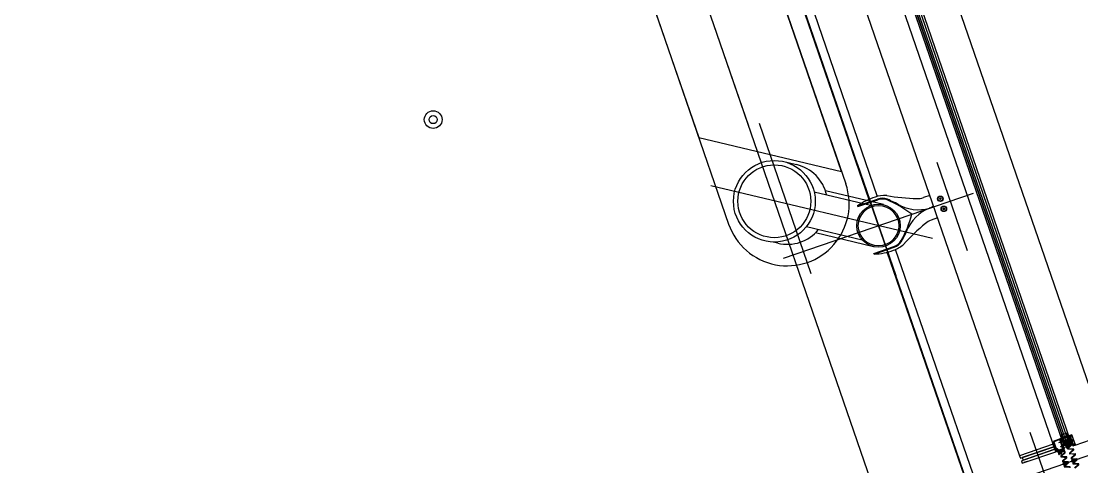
# Model space of a CAD drawing. Extents: x 809434 to 809707, y 818708 to 819364.
# Drawn here: x 809514.3 to 809520.29, y 819244.74 to 819247.26 of the extents above; entities that cross this region are included whole.
import ezdxf

# ---------------------------------------------------------------- set-up
doc = ezdxf.new("R2010")
doc.units = 0
for name, color, linetype in [('Default', 7, 'Continuous'), ('MAJ030__', 7, 'Continuous'), ('MAJ035__', 7, 'Continuous'), ('MAJ630_1', 7, 'Continuous'), ('MAJ630__', 7, 'Continuous'), ('MAJ640__', 7, 'Continuous'), ('MAJ640__1', 7, 'Continuous'), ('MMH292__', 7, 'Continuous'), ('MMH292_C', 7, 'Continuous'), ('MMH2941_', 7, 'Continuous'), ('MMH294_S', 7, 'Continuous')]:
    doc.layers.add(name, color=color, linetype=linetype)

# ---------------------------------------------------------------- blocks, each defined once
blk = doc.blocks.new('N10TC16')
at = {"layer": 'Default'}
for p, q in [((-0.005, 0), (0.021, 0)), ((0.0035, 0.0025), (0.0043, -0.0025)), ((0.0055, 0.0025), (0.0063, -0.0025)), ((0.0075, 0.0025), (0.0083, -0.0025)), ((0.0095, 0.0025), (0.0103, -0.0025)), ((0.0115, 0.0025), (0.0123, -0.0025)), ((0.0135, 0.0025), (0.0143, -0.0025))]:
    blk.add_line(p, q, dxfattribs=at)
blk.add_lwpolyline([(0.003, 0.0017), (0, 0.0049), (0, -0.0049), (0.003, -0.0017)], close=True, dxfattribs=at)
for points in [[(0, 0.0008), (0.0014, 0.0008), (0.0014, -0.0008), (0, -0.0008)], [(0.003, -0.0017), (0.0138, -0.0017), (0.016, 0), (0.0138, 0.0017), (0.003, 0.0017)]]:
    blk.add_lwpolyline(points, dxfattribs=at)
blk = doc.blocks.new('M06MC_P')
at = {"layer": 'Default'}
for p, q in [((-0.011, 0), (0.011, 0)), ((0, -0.011), (0, 0.011))]:
    blk.add_line(p, q, dxfattribs=at)
for points in [[(-0.00375, 0.00025), (-0.00375, -0.00025)], [(-0.00125, 0.00075), (-0.00325, 0.00075)], [(-0.00075, 0.00325), (-0.00075, 0.00125)], [(0.00025, 0.00375), (-0.00025, 0.00375)], [(0.00075, 0.00125), (0.00075, 0.00325)], [(0.00325, 0.00075), (0.00125, 0.00075)], [(0.00375, -0.00025), (0.00375, 0.00025)], [(-0.00325, -0.00075), (-0.00125, -0.00075)], [(-0.00075, -0.00125), (-0.00075, -0.00325)], [(-0.00025, -0.00375), (0.00025, -0.00375)], [(0.00075, -0.00325), (0.00075, -0.00125)], [(0.00125, -0.00075), (0.00325, -0.00075)]]:
    blk.add_lwpolyline(points, dxfattribs=at)
blk.add_circle((0, 0), 0.006, dxfattribs=at)
for centre, start, end in [((-0.00325, 0.00025), 90, 180), ((-0.00125, 0.00125), 270, 0), ((-0.00025, 0.00325), 90, 180), ((0.00025, 0.00325), 0, 90), ((0.00125, 0.00125), 180, 270), ((0.00325, 0.00025), 360, 90), ((-0.00325, -0.00025), 180, 270), ((-0.00125, -0.00125), 0, 90), ((-0.00025, -0.00325), 180, 270), ((0.00025, -0.00325), 270, 0), ((0.00125, -0.00125), 90, 180), ((0.00325, -0.00025), 270, 0)]:
    blk.add_arc(centre, 0.0005, start, end, dxfattribs=at)
blk = doc.blocks.new('M06MC16')
at = {"layer": 'Default'}
for p, q in [((-0.005, 0), (0.021, 0)), ((0.003, 0.0025), (0.016, 0.0025)), ((0.0155, -0.003), (0.0155, 0.003)), ((0.003, -0.0025), (0.016, -0.0025))]:
    blk.add_line(p, q, dxfattribs=at)
blk.add_lwpolyline([(0, -0.006), (0.003, -0.003), (0.003, 0.003), (0, 0.006)], close=True, dxfattribs=at)
for points in [[(0, 0.00075), (0.002, 0.00075), (0.002, -0.00075), (0, -0.00075)], [(0.003, -0.003), (0.0155, -0.003), (0.016, -0.0025), (0.016, 0.0025), (0.0155, 0.003), (0.003, 0.003)]]:
    blk.add_lwpolyline(points, dxfattribs=at)
blk = doc.blocks.new('N12TH32')
at = {"layer": 'Default'}
for p, q in [((-0.0089, 0), (0.037, 0)), ((0, 0.0028), (0.001, -0.0028)), ((0.0021, 0.0028), (0.0031, -0.0028)), ((0.0042, 0.0028), (0.0052, -0.0028)), ((0.0063, 0.0028), (0.0073, -0.0028)), ((0.0084, 0.0028), (0.0094, -0.0028)), ((0.0105, 0.0028), (0.0115, -0.0028)), ((0.0126, 0.0028), (0.0136, -0.0028)), ((0.0147, 0.0028), (0.0157, -0.0028)), ((0.0168, 0.0028), (0.0178, -0.0028)), ((0.0189, 0.0028), (0.0199, -0.0028)), ((0.021, 0.0028), (0.022, -0.0028)), ((0.0231, 0.0028), (0.0241, -0.0028)), ((0.0252, 0.0028), (0.0262, -0.0028)), ((0.0273, 0.0028), (0.0283, -0.0028)), ((0.0294, 0.0028), (0.0303, -0.0023))]:
    blk.add_line(p, q, dxfattribs=at)
blk.add_lwpolyline([(-0.0039, 0.0034), (-0.0034, 0.004), (0, 0.004), (0, -0.004), (-0.0034, -0.004), (-0.0039, -0.0034)], close=True, dxfattribs=at)
for points in [[(-0.0034, 0), (0, 0), (-0.0034, 0)], [(0, -0.002), (0.0293, -0.002), (0.032, 0), (0.0293, 0.0021), (0, 0.0021)]]:
    blk.add_lwpolyline(points, dxfattribs=at)
for centre in [(-0.0002, 0.002), (-0.0002, -0.002)]:
    blk.add_arc(centre, 0.00372, 147.79577, 212.20423, dxfattribs=at)
blk = doc.blocks.new('M06MR19')
at = {"layer": 'Default'}
for p, q in [((-0.0092, 0), (0.024, 0)), ((0, 0.0025), (0.019, 0.0025)), ((0.0185, -0.003), (0.0185, 0.003)), ((0, -0.0025), (0.019, -0.0025))]:
    blk.add_line(p, q, dxfattribs=at)
for points in [[(-0.0042, 0.0008), (-0.0022, 0.0008), (-0.0022, -0.0007), (-0.0042, -0.0007)], [(-0.002, 0.006), (0, 0.006), (0, -0.006), (-0.002, -0.006)], [(0, -0.003), (0.0185, -0.003), (0.019, -0.0025), (0.019, 0.0025), (0.0185, 0.003), (0, 0.003)]]:
    blk.add_lwpolyline(points, dxfattribs=at)
for centre, radius, start, end in [((0.0078, 0), 0.012, 152.96431, 207.03569), ((-0.002, 0.005), 0.001, 90, 152.96431), ((-0.002, -0.005), 0.001, 207.03569, 270)]:
    blk.add_arc(centre, radius, start, end, dxfattribs=at)
blk = doc.blocks.new('A$C775818B6')
at = {"layer": 'Default'}
for points in [[(-0.0022, -0.0063), (-0.0022, -0.0018)], [(-0.0019, -0.0015), (-0.0014, -0.0015)], [(-0.0014, -0.0065), (-0.0019, -0.0065)], [(-0.0012, -0.0018), (-0.0012, -0.0025)], [(-0.0012, -0.0055), (-0.0012, -0.0063)], [(-0.0007, -0.003), (-0.0002, -0.003)], [(-0.0002, -0.005), (-0.0007, -0.005)], [(0.0003, -0.0025), (0.0003, -0.0005)], [(0.0003, -0.0075), (0.0003, -0.0055)], [(0.0008, 0), (0.0028, 0)], [(0.0028, -0.008), (0.0008, -0.008)], [(0.0013, -0.0015), (0.0013, -0.0065)], [(0.0023, -0.0065), (0.0023, -0.0015)], [(0.0033, -0.0005), (0.0033, -0.0075)]]:
    blk.add_lwpolyline(points, dxfattribs=at)
for centre, radius, start, end in [((-0.0019, -0.0018), 0.00025, 90.00559, 180.00559), ((-0.0019, -0.0063), 0.00025, 180.00559, 270.00559), ((-0.0014, -0.0018), 0.00025, 0.00559, 90.00559), ((-0.0014, -0.0063), 0.00025, 270.00559, 0.00559), ((-0.0007, -0.0025), 0.0005, 180.00559, 270.00559), ((-0.0007, -0.0055), 0.0005, 90.00559, 180.00559), ((-0.0002, -0.0025), 0.0005, 270.00559, 0.00559), ((-0.0002, -0.0055), 0.0005, 0.00559, 90.00559), ((0.0008, -0.0005), 0.0005, 90, 180.00559), ((0.0008, -0.0075), 0.0005, 180.00559, 270), ((0.0018, -0.0015), 0.0005, 0.00559, 180.00559), ((0.0018, -0.0065), 0.0005, 180.00559, 0.00559), ((0.0028, -0.0005), 0.0005, 0.0043, 90), ((0.0028, -0.0075), 0.0005, 270, 0.0043)]:
    blk.add_arc(centre, radius, start, end, dxfattribs=at)

msp = doc.modelspace()

# ---------------------------------------------------------------- linework, layer by layer
at = {"layer": 'Default'}
msp.add_lwpolyline([(809520.2195, 819244.8998), (809520.2071, 819244.9357), (809520.1721, 819244.9237), (809520.1845, 819244.8877)], dxfattribs=at)
for points in [[(809520.2208, 819244.896), (809520.1858, 819244.8839), (809520.1845, 819244.8877), (809520.2195, 819244.8998)], [(809520.22, 819244.8957), (809520.2175, 819244.9028), (809520.1872, 819244.8844), (809520.1848, 819244.8915)], [(809520.2141, 819244.8778), (809520.2149, 819244.8755), (809520.2277, 819244.8825), (809520.2285, 819244.8802)], [(809520.1559, 819244.8314), (809520.1551, 819244.8337), (809520.1695, 819244.8361), (809520.1687, 819244.8384)]]:
    msp.add_lwpolyline(points, close=True, dxfattribs=at)
at = {"layer": 'MAJ030__'}
msp.add_line((809520.2398, 819244.8652), (809520.2429, 819244.8663), dxfattribs=at)
at = {"layer": 'MAJ630_1'}
for p, q in [((809518.2422, 819248.4284), (809518.9595, 819246.3452)), ((809517.5803, 819248.2005), (809518.2976, 819246.1173)), ((809518.6097, 819246.4707), (809518.6816, 819246.4535)), ((809519.1726, 819246.2272), (809518.8447, 819246.3054)), ((809519.099, 819246.2219), (809518.7812, 819246.2977)), ((809519.0527, 819246.0273), (809518.737, 819246.1026)), ((809519.1159, 819245.9894), (809518.788, 819246.0676)), ((809518.5756, 819246.009), (809518.5492, 819246.0153))]:
    msp.add_line(p, q, dxfattribs=at)
msp.add_lwpolyline([(809518.9354, 819246.4151), (809518.2663, 819248.3585), (809517.7491, 819247.7104), (809518.1289, 819246.6074), (809518.9354, 819246.4151)], dxfattribs=at)
for centre, radius in [((809518.5561, 819246.2461), 0.2309), ((809518.5561, 819246.2461), 0.2059), ((809519.1443, 819246.1083), 0.1223), ((809519.1443, 819246.1083), 0.1143)]:
    msp.add_circle(centre, radius, dxfattribs=at)
for radius, start, end in [(0.2285, 12.54094, 76.57852), (0.35, 198.9995, 19.00002), (0.2285, 256.58732, 320.63445)]:
    msp.add_arc((809518.6286, 819246.2313), radius, start, end, dxfattribs=at)
at = {"layer": 'MAJ630__'}
for p, q in [((809520.4285, 819244.9279), (809519.4779, 819247.6888)), ((809520.1847, 819244.8836), (809519.2487, 819247.6019)), ((809520.2272, 819244.8982), (809519.2912, 819247.6166)), ((809519.9422, 819244.8045), (809519.0051, 819247.526)), ((809520.2548, 819244.868), (809520.4285, 819244.9279)), ((809519.9557, 819244.7651), (809520.1448, 819244.8302)), ((809519.9841, 819244.7748), (809519.9652, 819244.7683))]:
    msp.add_line(p, q, dxfattribs=at)
for points in [[(809519.0262, 819246.22), (809519.0276, 819246.2161), (809519.1404, 819246.2549)], [(809519.4343, 819246.2796), (809519.3975, 819246.2669)], [(809519.4782, 819246.1519), (809519.4414, 819246.1392)], [(809519.12, 819245.9476), (809519.1186, 819245.9515), (809519.2314, 819245.9904)]]:
    msp.add_lwpolyline(points, dxfattribs=at)
for points in [[(809520.1351, 819244.8586), (809520.1302, 819244.8727), (809519.9411, 819244.8076), (809519.946, 819244.7934)], [(809520.1448, 819244.8302), (809520.14, 819244.8444), (809519.9509, 819244.7793), (809519.9557, 819244.7651)], [(809520.14, 819244.8444), (809520.1351, 819244.8586), (809519.9554, 819244.7967), (809519.9603, 819244.7825)]]:
    msp.add_lwpolyline(points, close=True, dxfattribs=at)
for radius in [0.1223, 0.1143]:
    msp.add_circle((809519.1443, 819246.1083), radius, dxfattribs=at)
for centre, radius, start, end in [((809519.2263, 819245.946), 0.3393, 107.29394, 126.13928), ((809519.1808, 819246.1067), 0.1724, 87.60393, 108.72489), ((809519.1648, 819246.184), 0.075, 68.03764, 109), ((809519.1871, 819246.259), 0.02, 80.57421, 87.60393), ((809519.4099, 819247.6008), 1.3402, 260.57421, 267.92155), ((809518.9823, 819245.7316), 0.5628, 51.63214, 68.03764), ((809519.3649, 819246.3614), 0.1, 267.92155, 289), ((809518.7847, 819246.3055), 0.5628, 329.96236, 346.36786), ((809519.474, 819246.0447), 0.1, 109, 130.07845), ((809520.2725, 819245.0957), 1.3402, 130.07845, 137.42579), ((809519.207, 819246.0613), 0.075, 289, 329.96236), ((809519.109, 819246.2867), 0.3393, 271.86071, 290.70605), ((809519.172, 819246.132), 0.1724, 289.2751, 310.39607), ((809519.2708, 819246.016), 0.02, 310.39607, 317.42579)]:
    msp.add_arc(centre, radius, start, end, dxfattribs=at)
at = {"layer": 'MAJ640__'}
for p, q in [((809520.1448, 819244.8302), (809519.1942, 819247.5911)), ((809520.1941, 819244.8868), (809519.2581, 819247.6052)), ((809520.1948, 819244.8871), (809519.2588, 819247.6054)), ((809520.2043, 819244.8903), (809519.2683, 819247.6087)), ((809520.2156, 819244.8942), (809519.2796, 819247.6126))]:
    msp.add_line(p, q, dxfattribs=at)
for points in [[(809519.0262, 819246.22), (809519.139, 819246.2589)], [(809519.12, 819245.9476), (809519.2328, 819245.9864)]]:
    msp.add_lwpolyline(points, dxfattribs=at)
for centre, radius in [((809519.4937, 819246.2604), 0.0155), ((809519.4937, 819246.2604), 0.0135), ((809519.4937, 819246.2604), 0.0042), ((809519.5133, 819246.2036), 0.0155), ((809519.5133, 819246.2036), 0.0135), ((809519.5133, 819246.2036), 0.0042)]:
    msp.add_circle(centre, radius, dxfattribs=at)
for centre, radius, start, end in [((809519.1648, 819246.184), 0.0792, 68.03764, 109), ((809518.9823, 819245.7316), 0.567, 59.89592, 68.03764), ((809519.2768, 819246.2394), 0.02, 239.89592, 251.32459), ((809519.3687, 819246.4291), 0.2307, 244.76877, 292.32268), ((809519.5186, 819245.9937), 0.2307, 105.67731, 153.23123), ((809519.3687, 819246.4291), 0.2307, 285.67731, 292.32268), ((809519.5186, 819245.9937), 0.2307, 105.67731, 112.32268), ((809518.7847, 819246.3055), 0.567, 329.96236, 338.10407), ((809519.3294, 819246.0866), 0.02, 146.67541, 158.10407), ((809519.207, 819246.0613), 0.0792, 289, 329.96236)]:
    msp.add_arc(centre, radius, start, end, dxfattribs=at)
at = {"layer": 'MAJ640__1'}
for p, q in [((809514.3029, 819258.5983), (809518.4094, 819246.6721)), ((809518.6931, 819247.4186), (809520.6465, 819241.7454)), ((809518.2097, 819247.2521), (809522.3162, 819235.3259)), ((809518.7647, 819245.8358), (809518.4717, 819246.687)), ((809519.0233, 819246.4597), (809519.2413, 819245.8264)), ((809519.6477, 819245.9669), (809519.476, 819246.4655)), ((809519.4483, 819246.0358), (809518.1978, 819246.334)), ((809518.6083, 819245.9237), (809519.6802, 819246.2929)), ((809519.2038, 819245.9354), (809519.0864, 819246.2763)), ((809520.1732, 819244.4406), (809520.0015, 819244.9392)), ((809519.8195, 819244.6335), (809520.3594, 819244.8195))]:
    msp.add_line(p, q, dxfattribs=at)
for radius in [0.05, 0.0228]:
    msp.add_circle((809516.6294, 819246.708), radius, dxfattribs=at)
at = {"layer": 'MMH292__'}
msp.add_line((809520.2423, 819244.8651), (809520.2427, 819244.8639), dxfattribs=at)
at = {"layer": 'MMH292_C'}
for points in [[(809520.17, 819244.9023), (809520.13, 819244.8885), (809520.1496, 819244.8318), (809520.1895, 819244.8456)], [(809520.1681, 819244.8985), (809520.1338, 819244.8867), (809520.1514, 819244.8356), (809520.1857, 819244.8474)], [(809520.226, 819244.8925), (809520.1846, 819244.8782), (809520.1862, 819244.8735), (809520.2276, 819244.8878)]]:
    msp.add_lwpolyline(points, close=True, dxfattribs=at)
for points in [[(809520.1756, 819244.9042), (809520.17, 819244.9023), (809520.1895, 819244.8456), (809520.1952, 819244.8475), (809520.1944, 819244.8496)], [(809520.1753, 819244.8975), (809520.1738, 819244.9018)], [(809520.1741, 819244.9024), (809520.1746, 819244.9026)], [(809520.1753, 819244.9023), (809520.1754, 819244.9018)], [(809520.1764, 819244.9021), (809520.1756, 819244.9042)], [(809520.1757, 819244.9016), (809520.1762, 819244.9018)], [(809520.1764, 819244.8974), (809520.1759, 819244.8972)], [(809520.1766, 819244.8985), (809520.1767, 819244.898)], [(809520.1772, 819244.899), (809520.1767, 819244.8988)], [(809520.1933, 819244.853), (809520.1878, 819244.8688), (809520.2342, 819244.8848), (809520.2336, 819244.8866), (809520.2323, 819244.8873), (809520.2294, 819244.8958), (809520.23, 819244.897), (809520.2293, 819244.8989), (809520.183, 819244.883), (809520.1775, 819244.8988)], [(809520.1917, 819244.8671), (809520.1908, 819244.8698), (809520.1938, 819244.8708), (809520.1939, 819244.8704)], [(809520.2141, 819244.8694), (809520.2119, 819244.8758)], [(809520.2122, 819244.8763), (809520.2136, 819244.8768)], [(809520.2141, 819244.8766), (809520.2144, 819244.8757)], [(809520.2149, 819244.8755), (809520.2285, 819244.8802)], [(809520.2163, 819244.8702), (809520.2163, 819244.8702)], [(809520.2314, 819244.8788), (809520.2182, 819244.8742)], [(809520.2203, 819244.8682), (809520.2335, 819244.8728)], [(809520.2321, 819244.8699), (809520.2212, 819244.8661)], [(809520.2478, 819244.8679), (809520.2471, 819244.8665), (809520.2456, 819244.8659), (809520.2455, 819244.8662), (809520.2432, 819244.8654), (809520.2436, 819244.8642), (809520.2562, 819244.8685), (809520.2367, 819244.9253), (809520.2241, 819244.9209), (809520.2245, 819244.9197), (809520.2268, 819244.9205), (809520.2267, 819244.9208), (809520.2282, 819244.9213), (809520.2297, 819244.9206)], [(809520.2309, 819244.9215), (809520.2301, 819244.9197), (809520.2273, 819244.9188), (809520.2268, 819244.9203), (809520.2246, 819244.9195), (809520.2262, 819244.9148), (809520.2262, 819244.9148)], [(809520.2265, 819244.9146), (809520.227, 819244.9148)], [(809520.2272, 819244.9151), (809520.2269, 819244.9158)], [(809520.2272, 819244.9164), (809520.2277, 819244.9166)], [(809520.2274, 819244.9115), (809520.2313, 819244.9001)], [(809520.228, 819244.9119), (809520.2275, 819244.9118)], [(809520.2286, 819244.9111), (809520.2283, 819244.9118)], [(809520.2284, 819244.9163), (809520.23, 819244.9116)], [(809520.2288, 819244.8807), (809520.2285, 819244.8815)], [(809520.2287, 819244.882), (809520.2301, 819244.8825)], [(809520.2297, 819244.9109), (809520.2292, 819244.9108)], [(809520.231, 819244.8995), (809520.2293, 819244.8989), (809520.23, 819244.897), (809520.2294, 819244.8958), (809520.2323, 819244.8873), (809520.2336, 819244.8866), (809520.2342, 819244.8848), (809520.2358, 819244.8853)], [(809520.2325, 819244.9103), (809520.2301, 819244.9175)], [(809520.2304, 819244.9181), (809520.2353, 819244.9198)], [(809520.2306, 819244.8823), (809520.2317, 819244.8793)], [(809520.2308, 819244.9209), (809520.2311, 819244.9215)], [(809520.2413, 819244.878), (809520.2308, 819244.9087)], [(809520.2311, 819244.9093), (809520.2322, 819244.9097)], [(809520.2351, 819244.9214), (809520.2318, 819244.9219)], [(809520.2319, 819244.9219), (809520.2333, 819244.9217)], [(809520.2326, 819244.8695), (809520.2326, 819244.8696)], [(809520.2345, 819244.8698), (809520.2331, 819244.8693)], [(809520.234, 819244.8725), (809520.2348, 819244.8702)], [(809520.2342, 819244.9221), (809520.2349, 819244.9236), (809520.236, 819244.924), (809520.2549, 819244.8691)], [(809520.2365, 819244.885), (809520.2404, 819244.8737)], [(809520.2407, 819244.8735), (809520.2412, 819244.8737)], [(809520.2413, 819244.874), (809520.2411, 819244.8747)], [(809520.2414, 819244.8754), (809520.2418, 819244.8755)], [(809520.2415, 819244.8704), (809520.2431, 819244.8656), (809520.2453, 819244.8664), (809520.2448, 819244.8679), (809520.2476, 819244.8688), (809520.2493, 819244.868)], [(809520.2415, 819244.8704), (809520.2415, 819244.8704)], [(809520.2421, 819244.8709), (809520.2417, 819244.8707)], [(809520.2431, 819244.8781), (809520.242, 819244.8777)], [(809520.2425, 819244.8752), (809520.2441, 819244.8705)], [(809520.2427, 819244.87), (809520.2425, 819244.8707)], [(809520.2438, 819244.8698), (809520.2433, 819244.8697)], [(809520.2462, 819244.8706), (809520.2437, 819244.8777)], [(809520.2517, 819244.872), (809520.2468, 819244.8703)], [(809520.2495, 819244.868), (809520.2489, 819244.8683)], [(809520.2503, 819244.8682), (809520.2526, 819244.8707)], [(809520.2513, 819244.8693), (809520.2504, 819244.8682)], [(809520.2549, 819244.8691), (809520.2538, 819244.8687), (809520.2523, 819244.8695)], [(809520.1504, 819244.829), (809520.1495, 819244.8318), (809520.1525, 819244.8328), (809520.1526, 819244.8324)], [(809520.1619, 819244.8146), (809520.1619, 819244.8148)], [(809520.1796, 819244.828), (809520.1638, 819244.8141)], [(809520.1668, 819244.8198), (809520.1753, 819244.8273)], [(809520.1728, 819244.8314), (809520.1706, 819244.8378)], [(809520.1709, 819244.8383), (809520.1723, 819244.8388)], [(809520.1728, 819244.8386), (809520.1731, 819244.8377)], [(809520.1736, 819244.8375), (809520.1872, 819244.8422)], [(809520.175, 819244.8322), (809520.175, 819244.8322)], [(809520.1901, 819244.8407), (809520.1769, 819244.8362)], [(809520.179, 819244.8302), (809520.1922, 819244.8347)], [(809520.1908, 819244.8318), (809520.1799, 819244.8281)], [(809520.1874, 819244.8427), (809520.1871, 819244.8435)], [(809520.1874, 819244.844), (809520.1888, 819244.8445)], [(809520.1893, 819244.8443), (809520.1904, 819244.8412)], [(809520.1922, 819244.8484), (809520.1908, 819244.8526)], [(809520.1911, 819244.8532), (809520.1916, 819244.8534)], [(809520.1913, 819244.8315), (809520.1912, 819244.8316)], [(809520.1932, 819244.8317), (809520.1918, 819244.8312)], [(809520.1922, 819244.8531), (809520.1924, 819244.8526)], [(809520.1927, 819244.8525), (809520.1931, 819244.8526)], [(809520.1927, 819244.8345), (809520.1935, 819244.8322)], [(809520.1933, 819244.8482), (809520.1929, 819244.848)], [(809520.1935, 819244.8493), (809520.1937, 819244.8488)], [(809520.1941, 819244.8498), (809520.1936, 819244.8496)], [(809520.2033, 819244.8526), (809520.2032, 819244.8528)], [(809520.221, 819244.866), (809520.2051, 819244.8522)], [(809520.2081, 819244.8578), (809520.2167, 819244.8653)]]:
    msp.add_lwpolyline(points, dxfattribs=at)
for centre, radius, start, end in [((809520.1743, 819244.9019), 0.0005, 109.00015, 199.00015), ((809520.1748, 819244.9021), 0.0005, 19.00015, 109.00015), ((809520.1758, 819244.8977), 0.0005, 199.00015, 289.00015), ((809520.1757, 819244.9019), 0.00025, 199.00015, 289.00015), ((809520.1761, 819244.902), 0.00025, 289.00015, 19.00015), ((809520.1763, 819244.8978), 0.0005, 289.00015, 19.00015), ((809520.1768, 819244.8986), 0.00025, 109.00015, 199.00015), ((809520.1773, 819244.8987), 0.00025, 19.00015, 109.00015), ((809520.1949, 819244.8579), 0.00972, 328.75611, 109), ((809520.1947, 819244.8707), 0.000787, 199, 270.95094), ((809520.1949, 819244.8579), 0.012, 2.39777, 90.95094), ((809520.2123, 819244.876), 0.000381, 109, 199), ((809520.2137, 819244.8765), 0.000381, 19, 109), ((809520.2193, 819244.8712), 0.00544, 199, 239.71535), ((809520.2148, 819244.8758), 0.000381, 199, 289), ((809520.2193, 819244.8713), 0.00315, 109, 199), ((809520.2193, 819244.8712), 0.00315, 199, 289), ((809520.2265, 819244.9148), 0.00025, 198.99312, 288.99312), ((809520.2274, 819244.916), 0.0005, 108.99312, 198.99312), ((809520.2269, 819244.915), 0.00025, 288.99312, 18.99312), ((809520.2276, 819244.9115), 0.00025, 108.99312, 198.33102), ((809520.2279, 819244.9161), 0.0005, 18.99312, 108.99312), ((809520.2281, 819244.9117), 0.00025, 18.99312, 108.99312), ((809520.2288, 819244.8817), 0.000381, 109, 199), ((809520.2284, 819244.8805), 0.000381, 289, 19), ((809520.229, 819244.9112), 0.0005, 198.99312, 288.99312), ((809520.2301, 819244.9213), 0.0008, 243.99339, 333.99339), ((809520.2295, 819244.9114), 0.0005, 288.99312, 18.99312), ((809520.2305, 819244.9176), 0.0005, 108.99339, 198.99312), ((809520.2303, 819244.8822), 0.000381, 19, 109), ((809520.2312, 819244.9088), 0.0005, 108.99312, 198.99339), ((809520.2317, 819244.9211), 0.0008, 80.9209, 153.99339), ((809520.2308, 819244.9), 0.0005, 288.99339, 18.99339), ((809520.2318, 819244.9211), 0.0008, 78.99339, 153.99339), ((809520.2313, 819244.8791), 0.000381, 289, 19), ((809520.2322, 819244.8695), 0.000381, 19, 109), ((809520.232, 819244.9102), 0.0005, 288.99312, 18.99312), ((809520.233, 819244.8696), 0.000381, 199, 289), ((809520.2334, 819244.9225), 0.0008, 258.99339, 333.99339), ((809520.2336, 819244.8724), 0.000381, 19, 109), ((809520.2344, 819244.8701), 0.000381, 289, 19), ((809520.235, 819244.9206), 0.0008, 288.99339, 80.9209), ((809520.236, 819244.8848), 0.0005, 18.99339, 108.99339), ((809520.2406, 819244.8738), 0.00025, 199.66209, 289), ((809520.2415, 819244.8749), 0.0005, 109, 199), ((809520.2411, 819244.8739), 0.00025, 289, 19), ((809520.2418, 819244.8781), 0.0005, 198.99339, 288.99366), ((809520.2417, 819244.8705), 0.00025, 109, 199), ((809520.242, 819244.875), 0.0005, 19, 109), ((809520.2422, 819244.8706), 0.00025, 19, 109), ((809520.2432, 819244.8702), 0.0005, 199, 289), ((809520.2433, 819244.8776), 0.0005, 18.99366, 108.99366), ((809520.2436, 819244.8703), 0.0005, 289, 19), ((809520.2467, 819244.8707), 0.0005, 198.99366, 288.99339), ((809520.2486, 819244.8676), 0.0008, 63.99339, 153.99339), ((809520.2497, 819244.8687), 0.0008, 243.99339, 317.06588), ((809520.2498, 819244.8688), 0.0008, 243.99339, 318.99339), ((809520.2519, 819244.8687), 0.0008, 63.99339, 138.99339), ((809520.252, 819244.8712), 0.0008, 317.06588, 108.99339), ((809520.1536, 819244.8199), 0.00972, 328.75611, 109), ((809520.1534, 819244.8326), 0.000787, 199, 270.95094), ((809520.1536, 819244.8199), 0.012, 2.39777, 90.95094), ((809520.163, 819244.815), 0.00114, 199, 311.08362), ((809520.1663, 819244.8204), 0.000762, 182.39777, 311.08362), ((809520.171, 819244.838), 0.000381, 109, 199), ((809520.1724, 819244.8384), 0.000381, 19, 109), ((809520.178, 819244.8332), 0.00544, 199, 239.71535), ((809520.1734, 819244.8378), 0.000381, 199, 289), ((809520.178, 819244.8332), 0.00315, 109, 199), ((809520.178, 819244.8332), 0.00315, 199, 289), ((809520.1748, 819244.8278), 0.000762, 311.08362, 59.71535), ((809520.1801, 819244.8273), 0.000787, 109, 127.05489), ((809520.1875, 819244.8436), 0.000381, 109, 199), ((809520.1871, 819244.8425), 0.000381, 289, 19), ((809520.1889, 819244.8441), 0.000381, 19, 109), ((809520.19, 819244.8411), 0.000381, 289, 19), ((809520.1912, 819244.8528), 0.0005, 108.99984, 198.99984), ((809520.1909, 819244.8315), 0.000381, 19, 109), ((809520.1917, 819244.8316), 0.000381, 199, 289), ((809520.1917, 819244.8529), 0.0005, 18.99984, 108.99984), ((809520.1927, 819244.8485), 0.0005, 198.99984, 288.99984), ((809520.1923, 819244.8344), 0.000381, 19, 109), ((809520.1926, 819244.8527), 0.00025, 198.99984, 288.99984), ((809520.1931, 819244.8529), 0.00025, 288.99984, 18.99984), ((809520.1931, 819244.8321), 0.000381, 289, 19), ((809520.1932, 819244.8487), 0.0005, 288.99984, 18.99984), ((809520.1937, 819244.8494), 0.00025, 108.99984, 198.99984), ((809520.1942, 819244.8496), 0.00025, 18.99984, 108.99984), ((809520.2043, 819244.853), 0.00114, 199, 311.08362), ((809520.2076, 819244.8584), 0.000762, 182.39777, 311.08362), ((809520.2162, 819244.8659), 0.000762, 311.08362, 59.71535), ((809520.2214, 819244.8654), 0.000787, 109, 127.05489)]:
    msp.add_arc(centre, radius, start, end, dxfattribs=at)
at = {"layer": 'MMH2941_'}
for p, q in [((809520.2133, 819244.8505), (809520.234, 819244.8697)), ((809520.2228, 819244.9046), (809520.2157, 819244.9022)), ((809520.2157, 819244.9022), (809520.2157, 819244.9021)), ((809520.2369, 819244.8681), (809520.2162, 819244.8489)), ((809520.2191, 819244.875), (809520.2176, 819244.8712)), ((809520.2176, 819244.8712), (809520.2214, 819244.869)), ((809520.2181, 819244.8951), (809520.2271, 819244.8982)), ((809520.2181, 819244.8952), (809520.2181, 819244.8951)), ((809520.2205, 819244.8755), (809520.2191, 819244.875)), ((809520.221, 819244.8741), (809520.2205, 819244.8755)), ((809520.2225, 819244.8746), (809520.221, 819244.8741)), ((809520.2226, 819244.8694), (809520.2214, 819244.869)), ((809520.222, 819244.8711), (809520.2235, 819244.8716)), ((809520.2226, 819244.8694), (809520.222, 819244.8711)), ((809520.2231, 819244.8764), (809520.2225, 819244.8746)), ((809520.2245, 819244.8769), (809520.2231, 819244.8764)), ((809520.2235, 819244.8716), (809520.2254, 819244.8704)), ((809520.225, 819244.8755), (809520.2245, 819244.8769)), ((809520.2265, 819244.876), (809520.225, 819244.8755)), ((809520.2266, 819244.8708), (809520.2254, 819244.8704)), ((809520.226, 819244.8725), (809520.2275, 819244.873)), ((809520.2266, 819244.8708), (809520.226, 819244.8725)), ((809520.227, 819244.8777), (809520.2265, 819244.876)), ((809520.2284, 819244.8782), (809520.227, 819244.8777)), ((809520.2275, 819244.873), (809520.2293, 819244.8717)), ((809520.2289, 819244.8768), (809520.2284, 819244.8782)), ((809520.2321, 819244.8779), (809520.2289, 819244.8768)), ((809520.2305, 819244.8721), (809520.2293, 819244.8717)), ((809520.23, 819244.8738), (809520.2332, 819244.8749)), ((809520.2305, 819244.8721), (809520.23, 819244.8738)), ((809520.2345, 819244.8806), (809520.2315, 819244.8796)), ((809520.2315, 819244.8796), (809520.2321, 819244.8779)), ((809520.2332, 819244.8749), (809520.2344, 819244.8714)), ((809520.2377, 819244.8714), (809520.2345, 819244.8806)), ((809520.2377, 819244.8714), (809520.2377, 819244.8714)), ((809520.1949, 819244.8251), (809520.1743, 819244.8059)), ((809520.1778, 819244.837), (809520.1762, 819244.8332)), ((809520.1762, 819244.8332), (809520.1801, 819244.831)), ((809520.1772, 819244.8043), (809520.1978, 819244.8235)), ((809520.1792, 819244.8375), (809520.1778, 819244.837)), ((809520.1797, 819244.8361), (809520.1792, 819244.8375)), ((809520.1812, 819244.8366), (809520.1797, 819244.8361)), ((809520.1813, 819244.8314), (809520.1801, 819244.831)), ((809520.1807, 819244.8331), (809520.1822, 819244.8336)), ((809520.1813, 819244.8314), (809520.1807, 819244.8331)), ((809520.1818, 819244.8384), (809520.1812, 819244.8366)), ((809520.1832, 819244.8388), (809520.1818, 819244.8384)), ((809520.1822, 819244.8336), (809520.1841, 819244.8324)), ((809520.1836, 819244.8374), (809520.1832, 819244.8388)), ((809520.1851, 819244.838), (809520.1836, 819244.8374)), ((809520.1853, 819244.8328), (809520.1841, 819244.8324)), ((809520.1847, 819244.8344), (809520.1862, 819244.835)), ((809520.1853, 819244.8328), (809520.1847, 819244.8344)), ((809520.1857, 819244.8397), (809520.1851, 819244.838)), ((809520.1871, 819244.8402), (809520.1857, 819244.8397)), ((809520.1862, 819244.835), (809520.188, 819244.8337)), ((809520.1876, 819244.8388), (809520.1871, 819244.8402)), ((809520.1908, 819244.8399), (809520.1876, 819244.8388)), ((809520.1892, 819244.8341), (809520.188, 819244.8337)), ((809520.1886, 819244.8358), (809520.1918, 819244.8369)), ((809520.1892, 819244.8341), (809520.1886, 819244.8358)), ((809520.1918, 819244.8468), (809520.1888, 819244.8457)), ((809520.1888, 819244.8457), (809520.1908, 819244.8399)), ((809520.1891, 819244.845), (809520.1888, 819244.8457)), ((809520.1987, 819244.8268), (809520.1918, 819244.8468)), ((809520.1918, 819244.8369), (809520.1953, 819244.8268)), ((809520.1987, 819244.8268), (809520.1987, 819244.8268)), ((809520.2433, 819244.8426), (809520.2152, 819244.845)), ((809520.2165, 819244.8481), (809520.2446, 819244.8457)), ((809520.2229, 819244.8227), (809520.2436, 819244.8419)), ((809520.2529, 819244.8148), (809520.2248, 819244.8172)), ((809520.2465, 819244.8402), (809520.2258, 819244.821)), ((809520.2261, 819244.8203), (809520.2542, 819244.8179)), ((809520.2325, 819244.7948), (809520.2532, 819244.814)), ((809520.2561, 819244.8124), (809520.2354, 819244.7932)), ((809520.1762, 819244.8004), (809520.2042, 819244.798)), ((809520.2055, 819244.8011), (809520.1775, 819244.8035)), ((809520.2045, 819244.7973), (809520.1839, 819244.7781)), ((809520.1907, 819244.7683), (809520.1852, 819244.7618)), ((809520.1858, 819244.7726), (809520.2099, 819244.7705)), ((809520.1864, 819244.7583), (809520.1947, 819244.7566)), ((809520.1868, 819244.7764), (809520.2074, 819244.7956)), ((809520.2151, 819244.7732), (809520.1871, 819244.7757)), ((809520.1919, 819244.7687), (809520.1907, 819244.7683)), ((809520.1927, 819244.7665), (809520.1919, 819244.7687)), ((809520.1936, 819244.7668), (809520.1927, 819244.7665)), ((809520.2112, 819244.7667), (809520.1935, 819244.7502)), ((809520.1947, 819244.7566), (809520.1959, 819244.757)), ((809520.1951, 819244.7593), (809520.196, 819244.7596)), ((809520.1959, 819244.757), (809520.1951, 819244.7593)), ((809520.1964, 819244.7486), (809520.217, 819244.7678)), ((809520.2247, 819244.7454), (809520.1966, 819244.7478)), ((809520.21, 819244.7701), (809520.198, 819244.766)), ((809520.199, 819244.763), (809520.211, 819244.7671)), ((809520.2393, 819244.785), (809520.2338, 819244.7786)), ((809520.2586, 819244.7873), (809520.2344, 819244.7893)), ((809520.235, 819244.7751), (809520.2434, 819244.7734)), ((809520.2357, 819244.7924), (809520.2638, 819244.79)), ((809520.2405, 819244.7854), (809520.2393, 819244.785)), ((809520.2413, 819244.7832), (809520.2405, 819244.7854)), ((809520.2422, 819244.7835), (809520.2413, 819244.7832)), ((809520.2599, 819244.7835), (809520.2421, 819244.767)), ((809520.2434, 819244.7734), (809520.2446, 819244.7738)), ((809520.2438, 819244.776), (809520.2447, 819244.7763)), ((809520.2446, 819244.7738), (809520.2438, 819244.776)), ((809520.244, 819244.7615), (809520.2721, 819244.7591)), ((809520.245, 819244.7653), (809520.2656, 819244.7845)), ((809520.2734, 819244.7621), (809520.2453, 819244.7645)), ((809520.2586, 819244.7868), (809520.2467, 819244.7827)), ((809520.2477, 819244.7797), (809520.2597, 819244.7838)), ((809520.2723, 819244.7583), (809520.2517, 819244.7391)), ((809520.2546, 819244.7375), (809520.2752, 819244.7566)), ((809520.1954, 819244.7447), (809520.2234, 819244.7423))]:
    msp.add_line(p, q, dxfattribs=at)
for points in [[(809520.2203, 819244.9221), (809520.2217, 819244.9178), (809520.2248, 819244.9189)], [(809520.2218, 819244.9176), (809520.2256, 819244.9067)], [(809520.2243, 819244.9187), (809520.222, 819244.9179)], [(809520.2248, 819244.9189), (809520.2241, 819244.9209)], [(809520.226, 819244.9145), (809520.2247, 819244.9185)], [(809520.2259, 819244.9065), (809520.2283, 819244.9074)], [(809520.2272, 819244.9144), (809520.2267, 819244.9142)], [(809520.2284, 819244.9077), (809520.227, 819244.9117)], [(809520.2272, 819244.9157), (809520.2275, 819244.915)], [(809520.2273, 819244.9123), (809520.2278, 819244.9125)], [(809520.2279, 819244.9162), (809520.2274, 819244.916)], [(809520.2332, 819244.8844), (809520.2277, 819244.8825)], [(809520.2277, 819244.8825), (809520.2285, 819244.8802)], [(809520.2296, 819244.9118), (809520.2282, 819244.916)], [(809520.2284, 819244.9122), (809520.2287, 819244.9115)], [(809520.2288, 819244.8807), (809520.2285, 819244.8815)], [(809520.2287, 819244.882), (809520.2301, 819244.8825)], [(809520.229, 819244.9113), (809520.2295, 819244.9115)], [(809520.2306, 819244.8823), (809520.2317, 819244.8793), (809520.2347, 819244.8803)], [(809520.2386, 819244.8651), (809520.2378, 819244.8673), (809520.2389, 819244.8681), (809520.2375, 819244.8682), (809520.2374, 819244.8687), (809520.2384, 819244.8696), (809520.237, 819244.8696), (809520.2369, 819244.8701), (809520.2379, 819244.871), (809520.2365, 819244.871), (809520.2364, 819244.8715), (809520.2374, 819244.8724), (809520.236, 819244.8725), (809520.2359, 819244.8729), (809520.2369, 819244.8738), (809520.2356, 819244.8739), (809520.2348, 819244.876)], [(809520.235, 819244.8763), (809520.2376, 819244.8772)], [(809520.2398, 819244.8655), (809520.236, 819244.8763)], [(809520.2362, 819244.8766), (809520.2385, 819244.8775)], [(809520.2379, 819244.8771), (809520.2393, 819244.873)], [(809520.2389, 819244.8773), (809520.2403, 819244.8733)], [(809520.2399, 819244.8727), (809520.2404, 819244.8729)], [(809520.2403, 819244.8702), (809520.2416, 819244.8662)], [(809520.2407, 819244.8735), (809520.2405, 819244.8742)], [(809520.2406, 819244.8746), (809520.2411, 819244.8747)], [(809520.241, 819244.871), (809520.2406, 819244.8708)], [(809520.2409, 819244.873), (809520.2414, 819244.8731)], [(809520.2412, 819244.8704), (809520.2426, 819244.8664)], [(809520.2414, 819244.8746), (809520.2429, 819244.8703)], [(809520.2417, 819244.8738), (809520.2414, 819244.8745)], [(809520.242, 819244.8712), (809520.2415, 819244.8711)], [(809520.2416, 819244.8748), (809520.2421, 819244.875)], [(809520.2419, 819244.87), (809520.2417, 819244.8707)], [(809520.2427, 819244.87), (809520.2422, 819244.8698)], [(809520.2424, 819244.8748), (809520.2438, 819244.8706)], [(809520.2429, 819244.8702), (809520.2426, 819244.8709)], [(809520.2437, 819244.8702), (809520.2432, 819244.8701)], [(809520.2415, 819244.8659), (809520.2389, 819244.865)], [(809520.2425, 819244.8661), (809520.2401, 819244.8653)], [(809520.1901, 819244.7629), (809520.1944, 819244.7644)], [(809520.1952, 819244.762), (809520.1909, 819244.7605)], [(809520.2387, 819244.7796), (809520.243, 819244.7811)], [(809520.2439, 819244.7787), (809520.2395, 819244.7772)]]:
    msp.add_lwpolyline(points, dxfattribs=at)
for points in [[(809520.223, 819244.9171), (809520.2263, 819244.9076), (809520.2272, 819244.908), (809520.224, 819244.9174)], [(809520.2404, 819244.8666), (809520.2372, 819244.876), (809520.2381, 819244.8764), (809520.2414, 819244.8669)]]:
    msp.add_lwpolyline(points, close=True, dxfattribs=at)
for centre, radius, start, end in [((809520.225, 819244.9308), 0.0099, 241.23105, 264.66614), ((809520.2221, 819244.9176), 0.00025, 109, 199), ((809520.2364, 819244.9092), 0.0143, 198.37769, 229.95901), ((809520.2244, 819244.9185), 0.00025, 19, 109), ((809520.2258, 819244.9068), 0.00025, 199, 289), ((809520.2265, 819244.9147), 0.0005, 199, 289), ((809520.2275, 819244.9119), 0.0005, 109, 199), ((809520.2275, 819244.9158), 0.00025, 109, 199), ((809520.227, 819244.9149), 0.0005, 289, 19), ((809520.228, 819244.912), 0.0005, 19, 109), ((809520.2279, 819244.916), 0.00025, 19, 109), ((809520.2282, 819244.9076), 0.00025, 289, 19), ((809520.2288, 819244.8817), 0.000381, 109, 199), ((809520.2284, 819244.8805), 0.000381, 288.64097, 19), ((809520.2289, 819244.9115), 0.00025, 199, 289), ((809520.2294, 819244.9117), 0.00025, 289, 19), ((809520.2303, 819244.8822), 0.000381, 19, 109), ((809520.2393, 819244.8843), 0.00611, 178.5412, 220.43381), ((809520.2347, 819244.8704), 0.00102, 222.90627, 109), ((809520.2351, 819244.8761), 0.00025, 108.99366, 198.99366), ((809520.2363, 819244.8764), 0.00025, 109, 199), ((809520.2347, 819244.8704), 0.00318, 312.90627, 19), ((809520.2377, 819244.877), 0.00025, 18.99366, 108.99366), ((809520.2386, 819244.8772), 0.00025, 19, 109), ((809520.2398, 819244.8732), 0.0005, 198.99366, 288.99366), ((809520.2407, 819244.8704), 0.0005, 108.99366, 198.99366), ((809520.2407, 819244.8734), 0.0005, 199, 289), ((809520.2407, 819244.8743), 0.00025, 108.99366, 198.99366), ((809520.2402, 819244.8734), 0.0005, 288.99366, 18.99366), ((809520.2412, 819244.8705), 0.0005, 18.99366, 108.99366), ((809520.2412, 819244.8745), 0.00025, 18.99366, 108.99366), ((809520.2417, 819244.8706), 0.0005, 109, 199), ((809520.2417, 819244.8746), 0.00025, 109, 199), ((809520.2412, 819244.8736), 0.0005, 289, 19), ((809520.2422, 819244.8701), 0.00025, 198.99366, 288.99366), ((809520.2422, 819244.8708), 0.0005, 19, 109), ((809520.2421, 819244.8747), 0.00025, 19, 109), ((809520.2426, 819244.8702), 0.00025, 288.99366, 18.99366), ((809520.2431, 819244.8703), 0.00025, 199, 289), ((809520.2436, 819244.8705), 0.00025, 289, 19), ((809520.1957, 819244.8258), 0.00102, 222.90627, 109), ((809520.1957, 819244.8258), 0.00318, 312.90627, 19), ((809520.2155, 819244.8482), 0.00318, 132.90627, 265.09373), ((809520.2155, 819244.8482), 0.00102, 42.90627, 355.09373), ((809520.2251, 819244.8204), 0.00317, 132.90627, 265.09373), ((809520.2251, 819244.8204), 0.00102, 42.90627, 355.09373), ((809520.2388, 819244.8652), 0.00025, 198.99366, 288.99366), ((809520.24, 819244.8655), 0.00025, 199, 289), ((809520.2414, 819244.8661), 0.00025, 288.99366, 18.99366), ((809520.2424, 819244.8663), 0.00025, 289, 19), ((809520.2443, 819244.8426), 0.00102, 222.90627, 175.09373), ((809520.2443, 819244.8426), 0.00317, 312.90627, 85.09373), ((809520.2539, 819244.8147), 0.00102, 222.90627, 175.09373), ((809520.2539, 819244.8147), 0.00317, 312.90627, 85.09373), ((809520.1764, 819244.8036), 0.00317, 132.90627, 265.09373), ((809520.1764, 819244.8036), 0.00102, 42.90627, 355.09373), ((809520.186, 819244.7757), 0.00317, 132.90627, 265.09373), ((809520.1868, 819244.7604), 0.00216, 139.43109, 258.5689), ((809520.186, 819244.7757), 0.00102, 42.90627, 355.09373), ((809520.1905, 819244.7617), 0.00127, 109, 289), ((809520.1956, 819244.7479), 0.00317, 132.90627, 265.09373), ((809520.1948, 819244.7632), 0.00381, 50.10276, 109), ((809520.1948, 819244.7632), 0.00127, 289, 109), ((809520.1956, 819244.7479), 0.00102, 42.90627, 355.09373), ((809520.1948, 819244.7632), 0.00381, 289, 347.89724), ((809520.1978, 819244.7667), 0.000787, 230.10276, 289), ((809520.1993, 819244.7622), 0.000787, 109, 167.89724), ((809520.2053, 819244.7979), 0.00102, 222.90627, 175.09373), ((809520.2053, 819244.7979), 0.00317, 312.90627, 85.09373), ((809520.2109, 819244.7704), 0.00102, 199, 175.09373), ((809520.212, 819244.7674), 0.00102, 222.90627, 199), ((809520.2149, 819244.7701), 0.00317, 312.90627, 85.09373), ((809520.2347, 819244.7925), 0.00317, 132.90627, 265.09373), ((809520.2355, 819244.7772), 0.00216, 139.43109, 258.5689), ((809520.2347, 819244.7925), 0.00102, 42.90627, 355.09373), ((809520.2391, 819244.7784), 0.00127, 109, 289), ((809520.2443, 819244.7646), 0.00317, 132.90627, 265.09373), ((809520.2434, 819244.7799), 0.00381, 50.10276, 109), ((809520.2434, 819244.7799), 0.00127, 289, 109), ((809520.2443, 819244.7646), 0.00102, 42.90627, 355.09373), ((809520.2434, 819244.7799), 0.00381, 289, 347.89724), ((809520.2464, 819244.7835), 0.000787, 230.10276, 289), ((809520.2479, 819244.779), 0.000787, 109, 167.89724), ((809520.2596, 819244.7872), 0.00102, 199, 175.09373), ((809520.2606, 819244.7842), 0.00102, 222.90627, 199), ((809520.2635, 819244.7868), 0.00317, 312.90627, 85.09373), ((809520.2731, 819244.759), 0.00102, 222.90627, 175.09373), ((809520.2731, 819244.759), 0.00317, 312.90627, 85.09373), ((809520.2244, 819244.7422), 0.00317, 312.90627, 85.09373)]:
    msp.add_arc(centre, radius, start, end, dxfattribs=at)
msp.add_ellipse((809520.2158, 819244.8983), major_axis=(0.00408, 0.00141), ratio=0.87186, dxfattribs=at)
msp.add_ellipse((809520.2159, 819244.8983), major_axis=(0.00408, 0.00141), ratio=0.87186, start_param=4.968702, end_param=7.597669, dxfattribs=at)
at = {"layer": 'MMH294_S'}
for p, q in [((809518.7102, 819247.361), (809519.0904, 819246.2569)), ((809518.7575, 819247.3773), (809519.1375, 819246.2736)), ((809519.6479, 819244.6379), (809519.1933, 819245.958)), ((809519.6951, 819244.6542), (809519.2407, 819245.9739))]:
    msp.add_line(p, q, dxfattribs=at)

# ---------------------------------------------------------------- block references
at = {"layer": 'Default', "rotation": -71.00000140061103}
for name, p in [('M06MC_P', (809520.2059, 819244.9147)), ('M06MC16', (809520.2119, 819244.8972))]:
    msp.add_blockref(name, p, dxfattribs=at)
at = {"layer": 'Default', "yscale": -1.0000000000000004, "rotation": -71.00000140061103}
for name, p in [('M06MC_P', (809520.1856, 819244.9077)), ('M06MC16', (809520.1916, 819244.8902))]:
    msp.add_blockref(name, p, dxfattribs=at)
at = {"layer": 'MAJ035__'}
for name, p, yscale, rotation in [('N10TC16', (809520.1814, 819244.8876), -1.0000000000000004, -161.00000140061104), ('N12TH32', (809520.2148, 819244.8606), -1.0000000000000002, 131.46733157293224), ('M06MR19', (809520.236, 819244.8933), -1.0000000000000002, -161.00660913590386), ('N12TH32', (809520.1735, 819244.8226), -1.0000000000000002, 131.46733157293224)]:
    msp.add_blockref(name, p, dxfattribs=dict(at, yscale=yscale, rotation=rotation))
at = {"layer": 'MAJ035__', "rotation": -161.00000140061104}
msp.add_blockref('N10TC16', (809520.1894, 819244.8642), dxfattribs=at)
at = {"layer": 'MMH2941_', "rotation": 18.99456697315218}
msp.add_blockref('A$C775818B6', (809520.1756, 819244.9042), dxfattribs=at)

doc.saveas('drawing.dxf')
